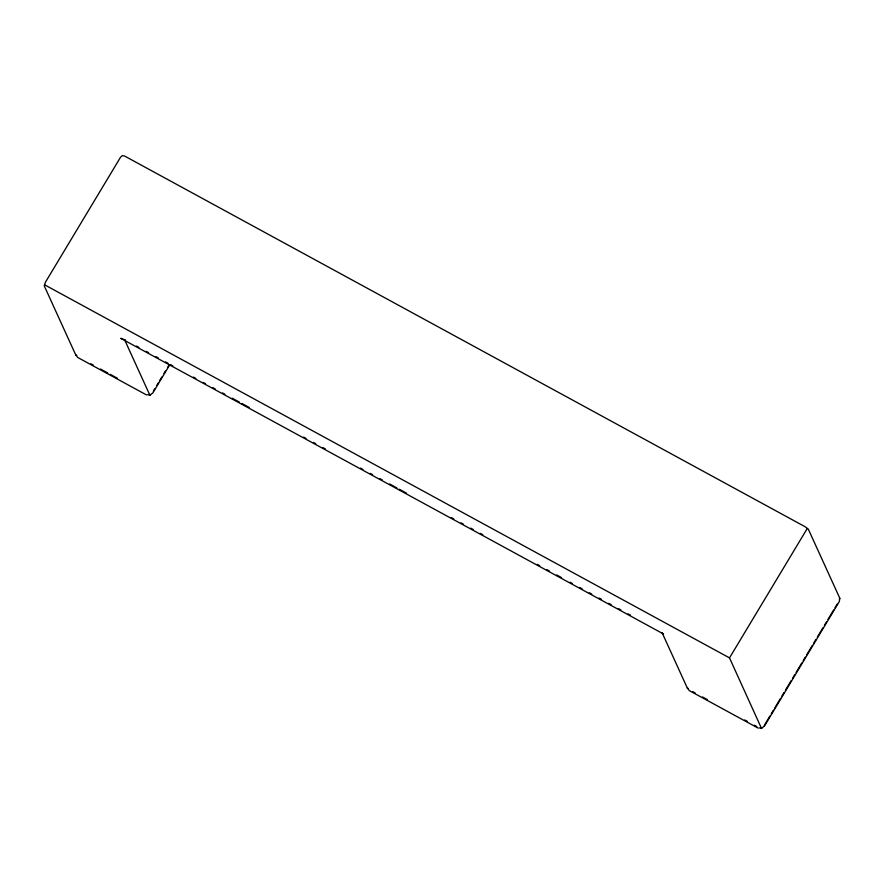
<?xml version="1.0" encoding="UTF-8"?>
<svg xmlns="http://www.w3.org/2000/svg" width="884" height="884" viewBox="0 0 884 884"><rect width="100%" height="100%" fill="white"/><g stroke="black" fill="none" stroke-linecap="round" stroke-linejoin="round"><path stroke-width="1.33" d="M146.556 394.96L77.748 357.479L75.715 354.904L44.2 285.753L45.427 282.239L120.478 157.341L122.357 155.584L124.788 156.137L805.202 526.787L808.285 529.096L839.8 598.247L839.314 601.529L764.262 726.416M807.18 528.632L729.51 657.895L761.533 728.482L763.522 726.659M839.325 599.153L839.8 598.247M153.33 391.137L154.744 388.783M156.877 385.247L158.291 382.882M159.706 380.529L161.827 376.993M163.949 373.457L165.363 371.103M167.496 367.567L168.91 365.214M152.656 393.258L169.64 364.981M764.229 725.477L769.898 716.051M771.312 713.697L773.434 710.161M774.848 707.808L780.517 698.382M781.931 696.017L784.053 692.481M785.467 690.128L791.136 680.702M792.55 678.348L794.672 674.812M796.097 672.459L801.755 663.033M803.169 660.679L805.302 657.144M806.716 654.779L812.374 645.364M813.799 643L815.921 639.464M817.335 637.11L823.004 627.684M824.418 625.331L826.54 621.795M827.954 619.441L833.623 610.015M835.037 607.662L837.159 604.126M124.655 339.887L149.926 395.325L151.915 393.49M147.606 394.695L150.037 395.247M759.212 727.864L761.643 728.416M729.51 657.895L44.675 284.847M125.616 340.152L120.743 338.329L663.553 634.016M75.715 354.904L76.82 355.368M662.061 632.624L687.321 688.061L688.426 688.525M136.512 346.086L138.943 347.401M146.203 351.357L148.623 352.683M155.893 356.639L158.313 357.954M165.573 361.91L167.993 363.236M170.413 364.551L172.844 365.877M193.419 377.081L195.839 378.407M203.11 382.363L205.53 383.678M212.79 387.634L215.221 388.96M222.481 392.916L224.901 394.231M232.172 398.187L239.431 402.143M241.851 403.469L249.122 407.425M303.599 437.105L306.019 438.42M313.29 442.376L315.71 443.702M322.969 447.658L325.4 448.973M360.506 468.1L362.926 469.415M370.197 473.382L372.617 474.697M379.877 478.653L382.297 479.968M389.568 483.935L396.828 487.891M399.248 489.206L406.518 493.161M451.315 517.571L453.735 518.886M461.006 522.842L463.426 524.157M470.686 528.124L473.106 529.439M480.377 533.395L482.797 534.709M537.284 564.39L539.704 565.716M546.964 569.672L549.384 570.987M556.655 574.943L561.495 577.584M569.97 582.202L572.39 583.517M579.661 587.473L582.081 588.799M589.341 592.755L591.761 594.07M599.032 598.026L601.451 599.352M608.711 603.308L611.131 604.623M618.402 608.579L620.822 609.905M628.082 613.861L630.513 615.176M90.875 363.788L93.284 365.103M100.522 369.048L107.771 372.993M110.18 374.308L117.428 378.253M692.824 691.697L695.233 693.012M702.482 696.957L707.311 699.587M744.726 719.963L747.146 721.278M754.384 725.223L756.792 726.538M758.163 728.129L689.354 690.647L687.321 688.061"/></g></svg>
